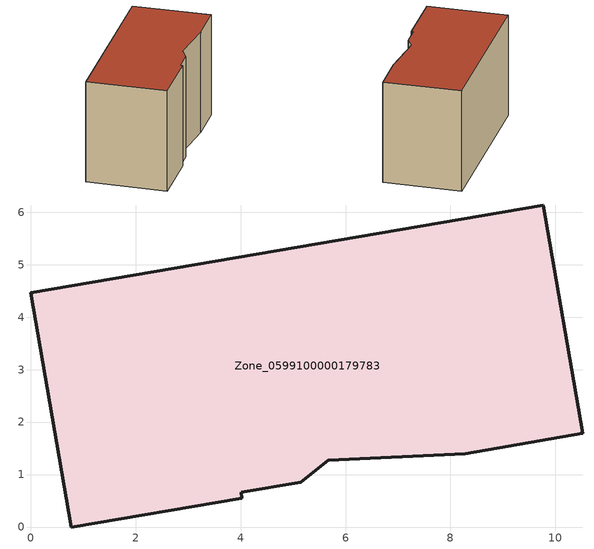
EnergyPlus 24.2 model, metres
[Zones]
Zone_0599100000179783
 floor ground (C_G): 10.52,1.79 8.28,1.4 5.67,1.27 5.14,0.86 4.01,0.66 4.02,0.55 0.77,0 0,4.47 9.77,6.14 z0
 wall outside (C_F): 0.77,0 4.02,0.55 4.01,0.66 5.14,0.86 5.67,1.27 8.28,1.4 10.52,1.79 9.77,6.14 0,4.47 0.77,0 z0:5.98
 roof outside (C_R): 8.28,1.4 10.52,1.79 9.77,6.14 0,4.47 0.77,0 4.02,0.55 4.01,0.66 5.14,0.86 5.67,1.27 z5.98
[BUILDING]
Pand.0599100000179783: North Axis=0; Terrain=City; Loads Convergence Tolerance Value=0.04; Temperature Convergence Tolerance Value=0.4; Solar Distribution=FullExterior; Maximum Number of Warmup Days=25; Minimum Number of Warmup Days=1
[Site:Location]
Rotterdam.The.Hague.AP_ZH_NLD Design_Conditions: Latitude=51.96; Longitude=4.45; Time Zone=1; Elevation=-4.5
[SITE:GROUNDTEMPERATURE:BUILDINGSURFACE]
18, 18, 18, 18, 18, 18, 18, 18, 18, 18, 18, 18
[MATERIAL] Thermal Absorptance=0.9; Solar Absorptance=0.7; Visible Absorptance=0.7
Name | Roughness | Thickness | Conductivity | Density | Specific Heat
G.TC.1946 | MediumSmooth | 0.15 | 1 | 540 | 1210
F.TC.1946 | Rough | 0.3 | 0.857143 | 1920 | 840
R.TC.1946 | MediumRough | 0.2 | 0.909091 | 1500 | 1000
[CONSTRUCTION]
C_G: G.TC.1946
C_F: F.TC.1946
C_R: R.TC.1946
[ZONE]
Zone_0599100000179783: Type=1; Multiplier=1; Ceiling Height=Autocalculate; Volume=Autocalculate; Floor Area=autocalculate; Part of Total Floor Area=Yes
[ZONEINFILTRATION:DESIGNFLOWRATE]
Infil_Zone_0599100000179783: Zone or ZoneList or Space or SpaceList=Zone_0599100000179783; Schedule=AlwaysOn; Design Flow Rate Calculation Method=Flow/Area; Flow Rate per Floor Area=0.003; Constant Term Coefficient=1; Temperature Term Coefficient=0; Velocity Term Coefficient=0; Velocity Squared Term Coefficient=0
[HVACTEMPLATE:ZONE:IDEALLOADSAIRSYSTEM]
Zone_0599100000179783: Maximum Heating Supply Air Temperature=50; Minimum Cooling Supply Air Temperature=13; Maximum Heating Supply Air Humidity Ratio=0.0156; Minimum Cooling Supply Air Humidity Ratio=0.0077; Heating Limit=NoLimit; Cooling Limit=NoLimit; Dehumidification Control Type=ConstantSensibleHeatRatio; Cooling Sensible Heat Ratio=0.7; Dehumidification Setpoint=60; Humidification Control Type=None; Humidification Setpoint=30; Outdoor Air Method=None; Outdoor Air Flow Rate per Person=0.00944; Outdoor Air Flow Rate per Zone Floor Area=0; Outdoor Air Flow Rate per Zone=0; Demand Controlled Ventilation Type=None; Outdoor Air Economizer Type=NoEconomizer; Heat Recovery Type=None; Sensible Heat Recovery Effectiveness=0.7; Latent Heat Recovery Effectiveness=0.65
[ZONECONTROL:THERMOSTAT]
ThermostatControl_Zone_0599100000179783: Zone or ZoneList=Zone_0599100000179783; Control Type Schedule=DualSetpointControlType; Control 1=Thermostat_Zone_0599100000179783; Temperature Difference Between Cutout And Setpoint=0
[THERMOSTATSETPOINT:DUALSETPOINT]
Thermostat_Zone_0599100000179783: Heating Setpoint Temperature Schedule=HeatingSetpoint_Zone_0599100000179783; Cooling Setpoint Temperature Schedule=CoolingSetpoint_Zone_0599100000179783
[SCHEDULE:COMPACT]
HeatingSetpoint_Zone_0599100000179783: Through: 12/31, For: AllDays, Until: 24:00, 21
CoolingSetpoint_Zone_0599100000179783: Through: 12/31, For: AllDays, Until: 24:00, 24
DualSetpointControlType: Through: 12/31, For: AllDays, Until: 24:00, 4
AlwaysOn: Through: 12/31, For: AllDays, Until: 24:00, 1
